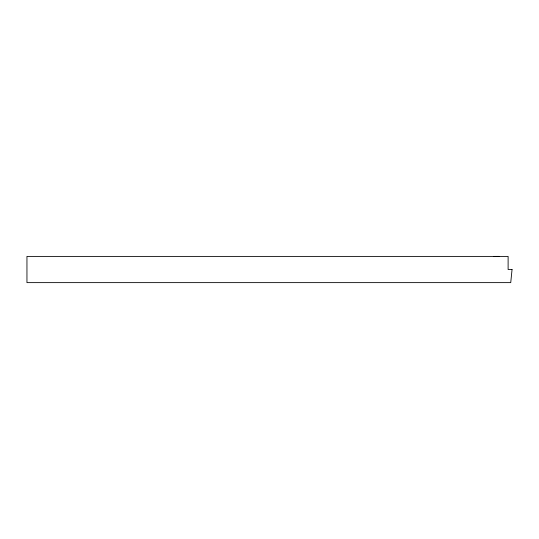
<?xml version="1.0" encoding="UTF-8"?>
<svg xmlns="http://www.w3.org/2000/svg" width="539" height="539" viewBox="0 0 539 539"><rect width="100%" height="100%" fill="white"/><g stroke="black" fill="none" stroke-linecap="round" stroke-linejoin="round"><path stroke-width="0.81" d="M493.697 256.402L498.939 256.389M512.05 269.513L510.736 282.625L26.95 282.625L26.95 256.402L508.115 256.402L508.115 269.513L512.05 269.513"/></g></svg>
